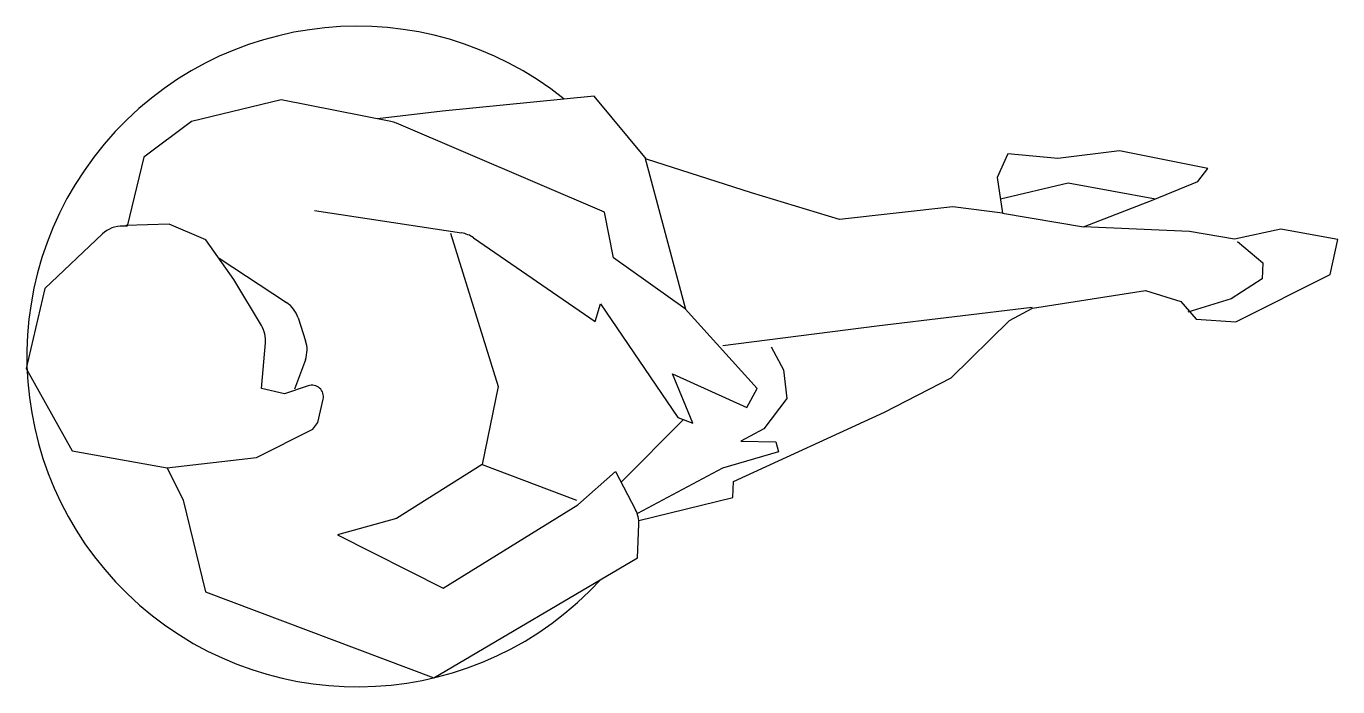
# Model space of a CAD drawing. Extents: x 0 to 0.744, y -0.18 to 0.194.
import ezdxf

# ---------------------------------------------------------------- set-up
doc = ezdxf.new("R2010")
doc.units = 0
doc.header["$MEASUREMENT"] = 0

msp = doc.modelspace()

# ---------------------------------------------------------------- linework, layer by layer
for p, q in [((0.14448, 0.15242), (0.09377, 0.14016)), ((0.20677, 0.14015), (0.14448, 0.15242)), ((0.32215, 0.15454), (0.23606, 0.14591)), ((0.35174, 0.11884), (0.32215, 0.15454)), ((0.23606, 0.14591), (0.1991, 0.14166)), ((0.09377, 0.14016), (0.06663, 0.11989)), ((0.328, 0.08878), (0.21004, 0.13914)), ((0.06663, 0.11989), (0.05726, 0.08077)), ((0.35083, 0.11993), (0.3738, 0.03373)), ((0.55659, 0.12175), (0.55063, 0.10846)), ((0.58497, 0.11911), (0.55659, 0.12175)), ((0.61989, 0.12358), (0.58497, 0.11911)), ((0.67003, 0.11348), (0.61989, 0.12358)), ((0.41121, 0.09972), (0.35174, 0.11884)), ((0.66443, 0.10616), (0.67003, 0.11348)), ((0.55063, 0.10846), (0.5537, 0.08822)), ((0.55249, 0.09619), (0.59082, 0.10545)), ((0.59082, 0.10545), (0.64039, 0.09633)), ((0.63907, 0.09579), (0.66443, 0.10616)), ((0.46113, 0.08452), (0.41121, 0.09972)), ((0.16342, 0.08965), (0.24686, 0.07692)), ((0.52542, 0.09179), (0.46113, 0.08452)), ((0.5537, 0.08822), (0.52542, 0.09179)), ((0.59956, 0.08042), (0.63907, 0.09579)), ((0.0811, 0.0819), (0.05651, 0.0811)), ((0.1019, 0.07305), (0.0811, 0.0819)), ((0.33297, 0.06275), (0.328, 0.08878)), ((0.5537, 0.08822), (0.59956, 0.08042)), ((0.04318, 0.07637), (0.01047, 0.0455)), ((0.05726, 0.08077), (0.05491, 0.08084)), ((0.24063, 0.07682), (0.26766, -0.01008)), ((0.6596, 0.07779), (0.59956, 0.08042)), ((0.68511, 0.07338), (0.6596, 0.07779)), ((0.71143, 0.07899), (0.68511, 0.07338)), ((0.74373, 0.07319), (0.71143, 0.07899)), ((0.11773, 0.0506), (0.1019, 0.07305)), ((0.25369, 0.07421), (0.32268, 0.02668)), ((0.68685, 0.07204), (0.70121, 0.06008)), ((0.73947, 0.05346), (0.74373, 0.07319)), ((0.1094, 0.06265), (0.14762, 0.03741)), ((0.37361, 0.03395), (0.33297, 0.06275)), ((0.70121, 0.06008), (0.70094, 0.05093)), ((0.68586, 0.0265), (0.73947, 0.05346)), ((0.01047, 0.0455), (0, 0)), ((0.13336, 0.02438), (0.11773, 0.0506)), ((0.70094, 0.05093), (0.68322, 0.03954)), ((0.57056, 0.03425), (0.63474, 0.04421)), ((0.63474, 0.04421), (0.65471, 0.03813)), ((0.65471, 0.03813), (0.6635, 0.02812)), ((0.68322, 0.03954), (0.65871, 0.03194)), ((0.32268, 0.02668), (0.32571, 0.03667)), ((0.32571, 0.03667), (0.36943, -0.02765)), ((0.41442, -0.01122), (0.37361, 0.03395)), ((0.48228, 0.02435), (0.5704, 0.03486)), ((0.55755, 0.0273), (0.57056, 0.03425)), ((0.15416, 0.02885), (0.15845, 0.0158)), ((0.39498, 0.01317), (0.48228, 0.02435)), ((0.52445, -0.00528), (0.55755, 0.0273)), ((0.6635, 0.02812), (0.68586, 0.0265)), ((0.13334, -0.01123), (0.13561, 0.01456)), ((0.42242, 0.01236), (0.42937, -0.00067)), ((0, 0), (0.02612, -0.04657)), ((0.15827, 0.00506), (0.15219, -0.0116)), ((0.37805, -0.03095), (0.36647, -0.00306)), ((0.36647, -0.00306), (0.40861, -0.02204)), ((0.42937, -0.00067), (0.43126, -0.01696)), ((0.48672, -0.02474), (0.52445, -0.00528)), ((0.14647, -0.01435), (0.13334, -0.01123)), ((0.15988, -0.00975), (0.14647, -0.01435)), ((0.26766, -0.01008), (0.25859, -0.05446)), ((0.40861, -0.02204), (0.41442, -0.01122)), ((0.16538, -0.03054), (0.16839, -0.01742)), ((0.43126, -0.01696), (0.41833, -0.03424)), ((0.33731, -0.06432), (0.37264, -0.02888)), ((0.36943, -0.02765), (0.37805, -0.03095)), ((0.40098, -0.06396), (0.48672, -0.02474)), ((0.13057, -0.05041), (0.16246, -0.03435)), ((0.16246, -0.03435), (0.16538, -0.03054)), ((0.41833, -0.03424), (0.40531, -0.04118)), ((0.40531, -0.04118), (0.42501, -0.0416)), ((0.42501, -0.0416), (0.42668, -0.04714)), ((0.02612, -0.04657), (0.07989, -0.05627)), ((0.07972, -0.0563), (0.13057, -0.05041)), ((0.42668, -0.04714), (0.3948, -0.05645)), ((0.07989, -0.05627), (0.08897, -0.07458)), ((0.25859, -0.05446), (0.20995, -0.08493)), ((0.25859, -0.05446), (0.31195, -0.07453)), ((0.31278, -0.0773), (0.33417, -0.05831)), ((0.33417, -0.05831), (0.34553, -0.08006)), ((0.3948, -0.05645), (0.34663, -0.08216)), ((0.40072, -0.07311), (0.40098, -0.06396)), ((0.34746, -0.08614), (0.40072, -0.07311)), ((0.08897, -0.07458), (0.10163, -0.12665)), ((0.23638, -0.12446), (0.31278, -0.0773)), ((0.20995, -0.08493), (0.1765, -0.09426)), ((0.34664, -0.10725), (0.34738, -0.08828)), ((0.1765, -0.09426), (0.23638, -0.12446)), ((0.23115, -0.17533), (0.34664, -0.10725)), ((0.10163, -0.12665), (0.23115, -0.17533))]:
    msp.add_line(p, q)
msp.add_arc((0.18766, 0.00686), 0.18731, 51.19275, 317.60288)
for centre, major_axis, start_param, end_param in [((0.2036, 0.12406), (0.01159, 0.01159), 0.381886, 0.590892), ((0.05443, 0.06446), (0.01159, 0.01159), 0.756122, 1.542011), ((0.24439, 0.06072), (0.01159, 0.01159), 0.182142, 0.63395), ((0.13859, 0.02374), (0.01159, 0.01159), 5.815188, 6.484881), ((0.11928, 0.01599), (0.01159, 0.01159), 5.410207, 6.035285), ((0.14288, 0.01068), (0.01159, 0.01159), 5.147783, 5.815188), ((0.162, -0.01595), (0.00464, 0.00464), 5.271748, 7.398822), ((0.331, -0.08764), (0.01159, 0.01159), 5.459057, 5.979164)]:
    msp.add_ellipse(centre, major_axis=major_axis, ratio=1, start_param=start_param, end_param=end_param)

doc.saveas('drawing.dxf')
